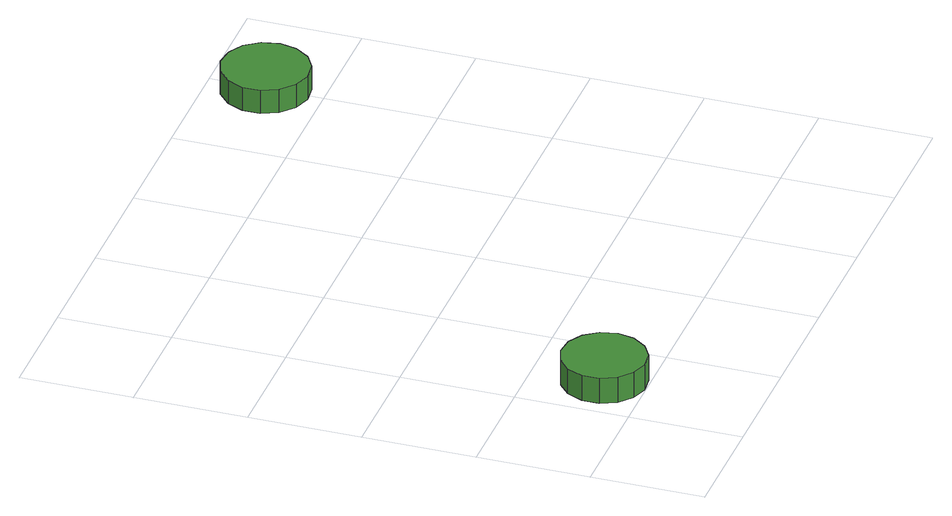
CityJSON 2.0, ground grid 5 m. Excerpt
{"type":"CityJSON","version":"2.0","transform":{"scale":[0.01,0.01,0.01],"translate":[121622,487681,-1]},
"CityObjects":{
"tree1":{"type":"SolitaryVegetationObject","attributes":{"function":"something"},"geometry":[{"type":"MultiSurface","lod":"1","boundaries":[[[0,1,2,3,4,5,6,7,8,9,10,11,12,13,14]],[[15,16,17,18,19,20,21,22,23,24,25,26,27,28,29]],[[0,29,28,1]],[[1,28,27,2]],[[2,27,26,3]],[[3,26,25,4]],[[4,25,24,5]],[[5,24,23,6]],[[6,23,22,7]],[[7,22,21,8]],[[8,21,20,9]],[[9,20,19,10]],[[10,19,18,11]],[[11,18,17,12]],[[12,17,16,13]],[[13,16,15,14]],[[14,15,29,0]]]}]},
"tree2":{"type":"SolitaryVegetationObject","attributes":{"function":"something"},"geometry":[{"type":"MultiSurface","lod":"1","boundaries":[[[30,31,32,33,34,35,36,37,38,39,40,41,42,43,44]],[[45,46,47,48,49,50,51,52,53,54,55,56,57,58,59]],[[30,59,58,31]],[[31,58,57,32]],[[32,57,56,33]],[[33,56,55,34]],[[34,55,54,35]],[[35,54,53,36]],[[36,53,52,37]],[[37,52,51,38]],[[38,51,50,39]],[[39,50,49,40]],[[40,49,48,41]],[[41,48,47,42]],[[42,47,46,43]],[[43,46,45,44]],[[44,45,59,30]]]}]}
},
"vertices":[
[434,190,197],[418,264,197],[373,326,197],[307,365,197],[230,373,197],[158,349,197],[101,298,197],[69,228,197],[69,151,197],[101,81,197],[158,30,197],[230,6,197],[307,14,197],[373,53,197],[418,115,197],[418,115,76],[373,53,76],[307,14,76],[230,6,76],[158,30,76],[101,81,76],[69,151,76],[69,228,76],[101,298,76],[158,349,76],[230,373,76],[307,365,76],[373,326,76],[418,264,76],[434,190,76],
[2171,2247,198],[2154,2325,198],[2108,2390,198],[2039,2429,198],[1960,2438,198],[1884,2413,198],[1825,2360,198],[1792,2287,198],[1792,2208,198],[1825,2135,198],[1884,2082,198],[1960,2057,198],[2039,2065,198],[2108,2105,198],[2154,2170,198],[2154,2170,86],[2108,2105,86],[2039,2065,86],[1960,2057,86],[1884,2082,86],[1825,2135,86],[1792,2208,86],[1792,2287,86],[1825,2360,86],[1884,2413,86],[1960,2438,86],[2039,2429,86],[2108,2390,86],[2154,2325,86],[2171,2247,86]
]}
